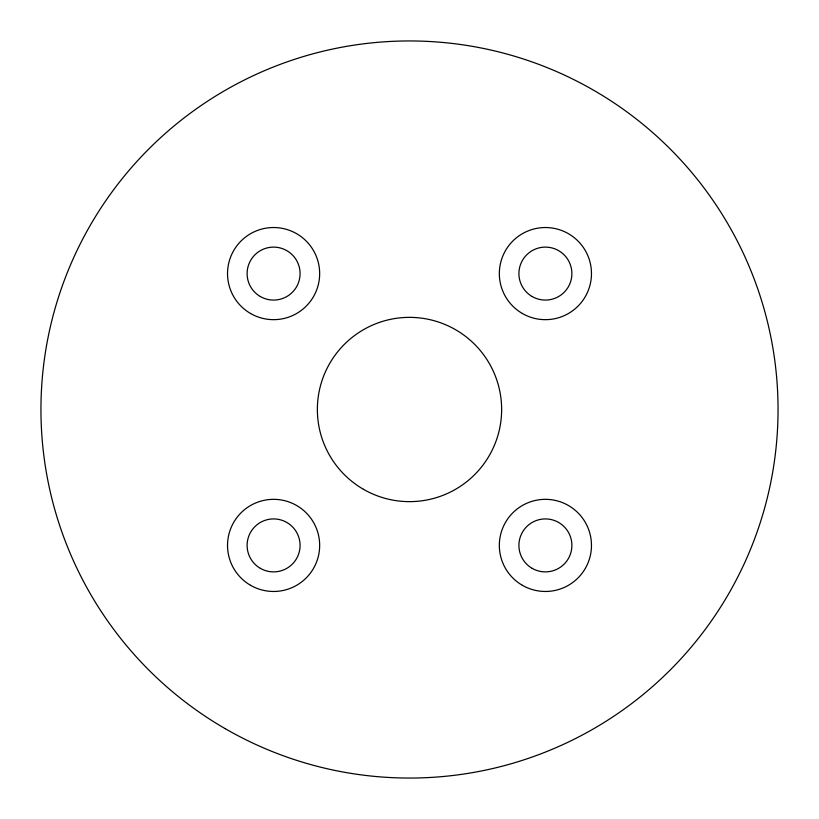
<?xml version="1.0" encoding="UTF-8"?>
<svg xmlns="http://www.w3.org/2000/svg" width="819" height="819" viewBox="0 0 819 819"><rect width="100%" height="100%" fill="white"/><g stroke="black" fill="none" stroke-linecap="round" stroke-linejoin="round"><path stroke-width="1.23" d="M225.225 728.675A368.55 368.55 0 0 0 778.05 409.5A368.55 368.55 0 0 0 225.225 90.325A368.55 368.55 0 0 0 225.225 728.675M363.431 489.291A92.137 92.137 0 0 0 501.637 409.5A92.137 92.137 0 0 0 363.431 329.709A92.137 92.137 0 0 0 363.431 489.291M260.35 296.539A26.495 26.495 0 0 0 300.082 273.597A26.495 26.495 0 0 0 260.35 250.655A26.495 26.495 0 0 0 260.35 296.539M260.35 568.345A26.495 26.495 0 0 0 300.082 545.403A26.495 26.495 0 0 0 260.35 522.461A26.495 26.495 0 0 0 260.35 568.345M532.155 296.539A26.495 26.495 0 0 0 571.887 273.597A26.495 26.495 0 0 0 532.155 250.655A26.495 26.495 0 0 0 532.155 296.539M532.155 568.345A26.495 26.495 0 0 0 571.887 545.403A26.495 26.495 0 0 0 532.155 522.461A26.495 26.495 0 0 0 532.155 568.345M250.563 313.493A46.069 46.069 0 0 0 319.666 273.597A46.069 46.069 0 0 0 250.563 233.702A46.069 46.069 0 0 0 250.563 313.493M522.368 313.493A46.069 46.069 0 0 0 591.472 273.597A46.069 46.069 0 0 0 522.368 233.702A46.069 46.069 0 0 0 522.368 313.493M522.368 585.298A46.069 46.069 0 0 0 591.472 545.403A46.069 46.069 0 0 0 522.368 505.507A46.069 46.069 0 0 0 522.368 585.298M250.563 585.298A46.069 46.069 0 0 0 319.666 545.403A46.069 46.069 0 0 0 250.563 505.507A46.069 46.069 0 0 0 250.563 585.298"/></g></svg>
